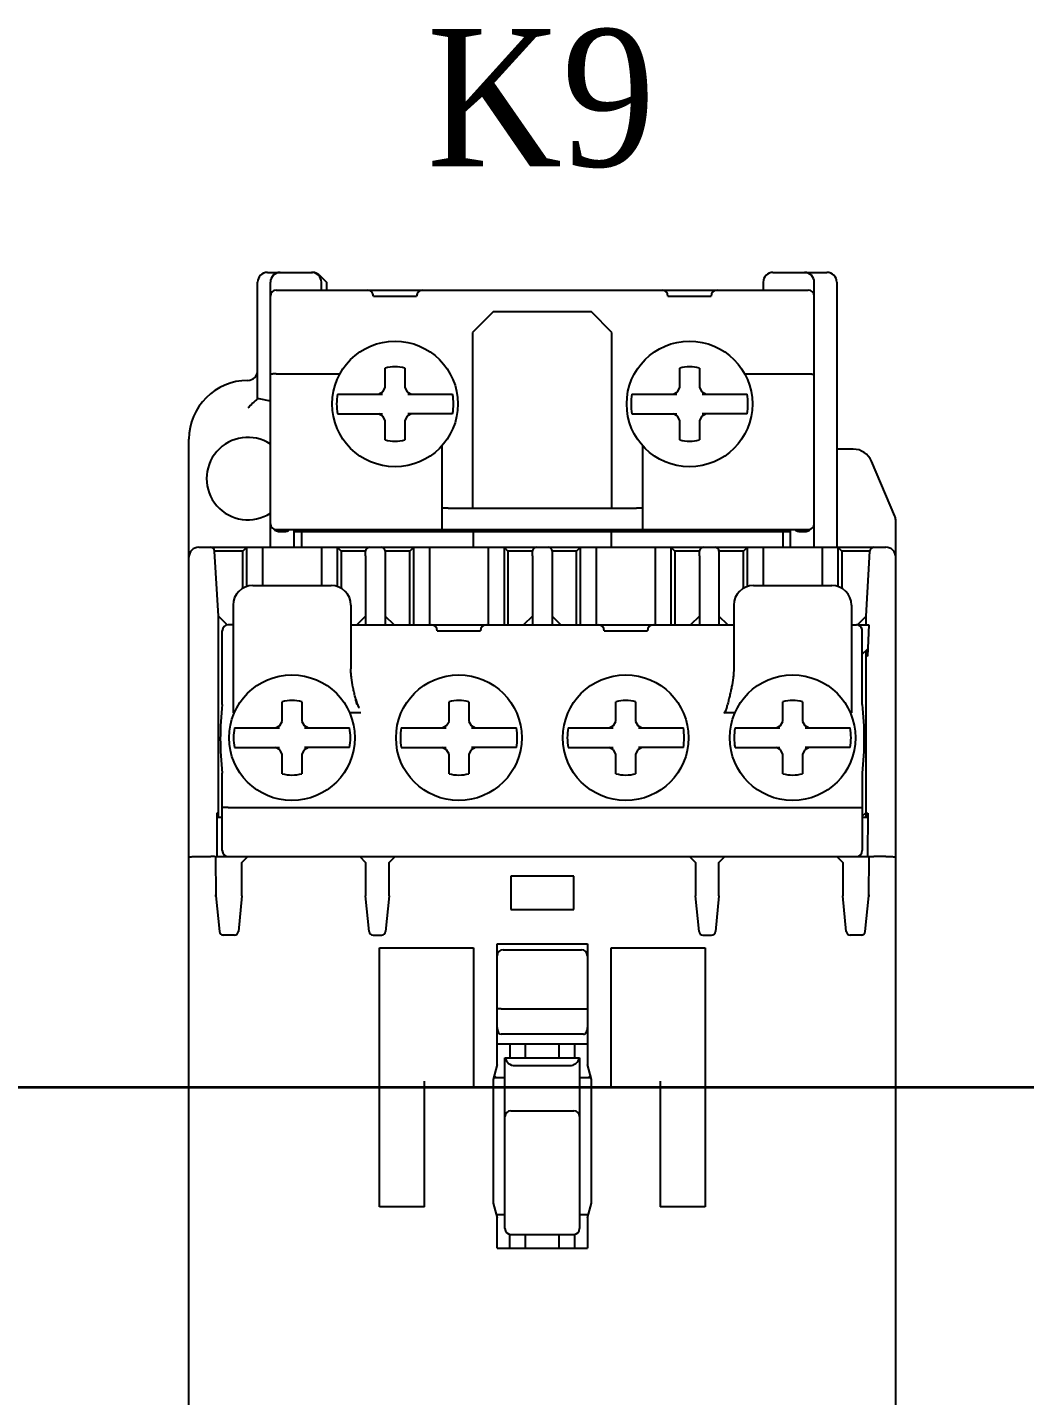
# Model space of a CAD drawing. Header units: millimetres. Extents: x 0 to 19177, y 0 to 12100.
# Drawn here: x 17360.1 to 17410.9, y 10629.2 to 10698.9 of the extents above; entities that cross this region are included whole.
import ezdxf

# ---------------------------------------------------------------- set-up
doc = ezdxf.new("R2010")
doc.units = ezdxf.units.MM
doc.header["$MEASUREMENT"] = 0
doc.layers.add('mang', color=4, linetype='Continuous')
doc.layers.add('NetDam', color=7, linetype='Continuous', lineweight=35)
doc.styles.add('HOATBF.shx', font='', dxfattribs={"width": 0.9})
doc.styles.get('HOATBF.shx').set_extended_font_data('.VnAvant')

msp = doc.modelspace()

# ---------------------------------------------------------------- linework, layer by layer
at = {"color": 7, "linetype": 'Continuous'}
for p, q in [((17372.292, 10686.375), (17374.585, 10686.375)), ((17374.939, 10686.229), (17375.292, 10685.875)), ((17398.042, 10686.375), (17400.792, 10686.375)), ((17371.792, 10679.944), (17371.792, 10685.875)), ((17372.442, 10672.375), (17372.442, 10685.875)), ((17372.742, 10685.475), (17399.842, 10685.475)), ((17375.042, 10685.475), (17375.042, 10685.875)), ((17375.292, 10685.875), (17375.292, 10685.475)), ((17397.542, 10685.875), (17397.542, 10685.475)), ((17400.142, 10672.375), (17400.142, 10685.875)), ((17401.292, 10685.875), (17401.292, 10672.375)), ((17377.692, 10685.175), (17379.892, 10685.175)), ((17392.692, 10685.175), (17394.892, 10685.175)), ((17383.792, 10684.375), (17382.742, 10683.325)), ((17388.792, 10684.375), (17383.792, 10684.375)), ((17389.842, 10683.325), (17388.792, 10684.375)), ((17382.742, 10683.325), (17382.742, 10674.375)), ((17389.842, 10674.375), (17389.842, 10683.325)), ((17378.292, 10680.508), (17378.292, 10681.508)), ((17379.292, 10681.508), (17379.292, 10680.508)), ((17393.292, 10680.508), (17393.292, 10681.508)), ((17394.292, 10681.508), (17394.292, 10680.508)), ((17372.742, 10681.206), (17375.982, 10681.206)), ((17396.602, 10681.206), (17399.842, 10681.206)), ((17375.859, 10680.175), (17378.149, 10680.175)), ((17377.959, 10680.175), (17378.17, 10680.297)), ((17378.17, 10680.297), (17378.292, 10680.508)), ((17379.292, 10680.508), (17379.414, 10680.297)), ((17379.414, 10680.297), (17379.625, 10680.175)), ((17379.436, 10680.175), (17381.726, 10680.175)), ((17390.859, 10680.175), (17393.149, 10680.175)), ((17392.959, 10680.175), (17393.17, 10680.297)), ((17393.17, 10680.297), (17393.292, 10680.508)), ((17394.292, 10680.508), (17394.414, 10680.297)), ((17394.414, 10680.297), (17394.625, 10680.175)), ((17394.436, 10680.175), (17396.726, 10680.175)), ((17375.859, 10679.175), (17378.149, 10679.175)), ((17378.17, 10679.053), (17377.959, 10679.175)), ((17379.625, 10679.175), (17379.414, 10679.053)), ((17381.726, 10679.175), (17379.436, 10679.175)), ((17390.859, 10679.175), (17393.149, 10679.175)), ((17393.17, 10679.053), (17392.959, 10679.175)), ((17394.625, 10679.175), (17394.414, 10679.053)), ((17396.726, 10679.175), (17394.436, 10679.175)), ((17378.292, 10678.842), (17378.17, 10679.053)), ((17378.292, 10677.842), (17378.292, 10678.842)), ((17379.414, 10679.053), (17379.292, 10678.842)), ((17379.292, 10678.842), (17379.292, 10677.842)), ((17382.742, 10678.725), (17382.792, 10678.725)), ((17393.292, 10678.842), (17393.17, 10679.053)), ((17393.292, 10677.842), (17393.292, 10678.842)), ((17394.414, 10679.053), (17394.292, 10678.842)), ((17394.292, 10678.842), (17394.292, 10677.842)), ((17368.292, 10611.875), (17368.292, 10677.875)), ((17381.192, 10673.275), (17381.192, 10677.558)), ((17391.392, 10677.558), (17391.392, 10673.275)), ((17402.133, 10677.375), (17401.292, 10677.375)), ((17404.252, 10673.969), (17403.052, 10676.769)), ((17381.492, 10674.375), (17391.092, 10674.375)), ((17404.292, 10611.875), (17404.292, 10673.772)), ((17372.742, 10673.275), (17399.842, 10673.275)), ((17372.942, 10673.175), (17373.142, 10673.175)), ((17373.642, 10673.275), (17373.642, 10672.375)), ((17373.642, 10673.175), (17398.942, 10673.175)), ((17374.042, 10672.375), (17374.042, 10673.175)), ((17375.042, 10673.275), (17375.042, 10673.175)), ((17375.242, 10673.275), (17375.242, 10673.175)), ((17377.242, 10673.275), (17377.242, 10673.175)), ((17378.842, 10673.275), (17378.842, 10673.175)), ((17382.792, 10672.375), (17382.792, 10673.275)), ((17389.792, 10673.275), (17389.792, 10672.375)), ((17393.742, 10673.175), (17393.742, 10673.275)), ((17395.342, 10673.275), (17395.342, 10673.175)), ((17397.342, 10673.275), (17397.342, 10673.175)), ((17397.542, 10673.175), (17397.542, 10673.275)), ((17398.542, 10673.175), (17398.542, 10672.375)), ((17398.942, 10672.375), (17398.942, 10673.275)), ((17399.442, 10673.175), (17399.642, 10673.175)), ((17368.792, 10672.375), (17403.792, 10672.375)), ((17371.042, 10672.175), (17371.242, 10672.375)), ((17371.242, 10670.377), (17371.242, 10672.375)), ((17372.042, 10672.375), (17372.042, 10670.425)), ((17375.042, 10672.375), (17375.042, 10670.425)), ((17375.842, 10672.375), (17375.842, 10670.377)), ((17375.842, 10672.375), (17376.042, 10672.175)), ((17379.542, 10672.175), (17379.742, 10672.375)), ((17379.742, 10668.425), (17379.742, 10672.375)), ((17380.542, 10672.375), (17380.542, 10668.425)), ((17383.542, 10672.375), (17383.542, 10668.425)), ((17384.342, 10672.375), (17384.342, 10668.425)), ((17384.342, 10672.375), (17384.542, 10672.175)), ((17388.042, 10672.175), (17388.242, 10672.375)), ((17388.242, 10668.425), (17388.242, 10672.375)), ((17389.042, 10672.375), (17389.042, 10668.425)), ((17392.042, 10672.375), (17392.042, 10668.425)), ((17392.842, 10672.375), (17392.842, 10668.425)), ((17392.842, 10672.375), (17393.042, 10672.175)), ((17396.542, 10672.175), (17396.742, 10672.375)), ((17396.742, 10670.377), (17396.742, 10672.375)), ((17397.542, 10672.375), (17397.542, 10670.425)), ((17400.542, 10672.375), (17400.542, 10670.425)), ((17401.342, 10672.375), (17401.342, 10670.377)), ((17401.342, 10672.375), (17401.542, 10672.175)), ((17369.792, 10668.875), (17369.603, 10672.186)), ((17371.042, 10672.175), (17369.604, 10672.175)), ((17371.042, 10670.291), (17371.042, 10672.175)), ((17376.042, 10672.175), (17376.042, 10670.291)), ((17377.292, 10672.175), (17376.042, 10672.175)), ((17377.292, 10671.938), (17377.292, 10672.175)), ((17377.292, 10671.935), (17377.292, 10668.425)), ((17378.292, 10672.175), (17378.292, 10671.938)), ((17379.542, 10672.175), (17378.292, 10672.175)), ((17378.292, 10671.935), (17378.292, 10668.425)), ((17379.542, 10668.425), (17379.542, 10672.175)), ((17384.542, 10672.175), (17384.542, 10668.425)), ((17385.792, 10672.175), (17384.542, 10672.175)), ((17385.792, 10671.938), (17385.792, 10672.175)), ((17385.792, 10671.935), (17385.792, 10668.425)), ((17386.792, 10672.175), (17386.792, 10671.938)), ((17388.042, 10672.175), (17386.792, 10672.175)), ((17386.792, 10671.935), (17386.792, 10668.425)), ((17388.042, 10668.425), (17388.042, 10672.175)), ((17393.042, 10672.175), (17393.042, 10668.425)), ((17394.292, 10672.175), (17393.042, 10672.175)), ((17394.292, 10671.938), (17394.292, 10672.175)), ((17394.292, 10671.935), (17394.292, 10668.425)), ((17395.292, 10672.175), (17395.292, 10671.938)), ((17396.542, 10672.175), (17395.292, 10672.175)), ((17395.292, 10671.935), (17395.292, 10668.425)), ((17396.542, 10670.291), (17396.542, 10672.175)), ((17401.542, 10672.175), (17401.542, 10670.291)), ((17402.981, 10672.175), (17401.542, 10672.175)), ((17402.792, 10668.875), (17402.982, 10672.186)), ((17371.542, 10670.425), (17375.542, 10670.425)), ((17397.042, 10670.425), (17401.042, 10670.425)), ((17370.542, 10669.425), (17370.542, 10663.942)), ((17376.542, 10669.425), (17376.542, 10666.179)), ((17396.042, 10669.425), (17396.042, 10666.179)), ((17402.042, 10669.425), (17402.042, 10663.942)), ((17369.792, 10658.625), (17369.792, 10668.875)), ((17370.246, 10668.421), (17369.792, 10668.875)), ((17377.292, 10668.875), (17376.842, 10668.425)), ((17378.742, 10668.425), (17378.292, 10668.875)), ((17385.792, 10668.875), (17385.342, 10668.425)), ((17387.242, 10668.425), (17386.792, 10668.875)), ((17394.292, 10668.875), (17393.842, 10668.425)), ((17395.742, 10668.425), (17395.292, 10668.875)), ((17402.792, 10668.875), (17402.342, 10668.425)), ((17402.792, 10668.425), (17402.792, 10668.875)), ((17369.992, 10664.375), (17369.992, 10668.125)), ((17370.542, 10668.425), (17370.292, 10668.425)), ((17376.542, 10668.425), (17396.042, 10668.425)), ((17380.942, 10668.125), (17383.142, 10668.125)), ((17389.442, 10668.125), (17391.642, 10668.125)), ((17402.042, 10668.425), (17402.292, 10668.425)), ((17402.405, 10668.425), (17402.922, 10668.425)), ((17402.592, 10664.375), (17402.592, 10668.125)), ((17402.922, 10668.425), (17402.864, 10666.825)), ((17402.592, 10666.925), (17402.878, 10667.211)), ((17402.792, 10658.625), (17402.792, 10667.125)), ((17402.793, 10666.825), (17402.804, 10667.137)), ((17402.864, 10666.825), (17402.793, 10666.825)), ((17370.542, 10663.992), (17370.626, 10663.992)), ((17373.042, 10663.508), (17373.042, 10664.508)), ((17374.042, 10664.508), (17374.042, 10663.508)), ((17377.042, 10663.942), (17376.459, 10663.942)), ((17381.542, 10663.508), (17381.542, 10664.508)), ((17382.542, 10664.508), (17382.542, 10663.508)), ((17390.042, 10663.508), (17390.042, 10664.508)), ((17391.042, 10664.508), (17391.042, 10663.508)), ((17396.126, 10663.942), (17395.542, 10663.942)), ((17398.542, 10663.508), (17398.542, 10664.508)), ((17399.542, 10664.508), (17399.542, 10663.508)), ((17401.959, 10663.992), (17402.042, 10663.992)), ((17370.609, 10663.175), (17372.899, 10663.175)), ((17372.709, 10663.175), (17372.92, 10663.297)), ((17372.92, 10663.297), (17373.042, 10663.508)), ((17374.042, 10663.508), (17374.164, 10663.297)), ((17374.164, 10663.297), (17374.375, 10663.175)), ((17374.186, 10663.175), (17376.476, 10663.175)), ((17379.109, 10663.175), (17381.399, 10663.175)), ((17381.209, 10663.175), (17381.42, 10663.297)), ((17381.42, 10663.297), (17381.542, 10663.508)), ((17382.542, 10663.508), (17382.664, 10663.297)), ((17382.664, 10663.297), (17382.875, 10663.175)), ((17382.686, 10663.175), (17384.976, 10663.175)), ((17387.609, 10663.175), (17389.899, 10663.175)), ((17389.709, 10663.175), (17389.92, 10663.297)), ((17389.92, 10663.297), (17390.042, 10663.508)), ((17391.042, 10663.508), (17391.164, 10663.297)), ((17391.164, 10663.297), (17391.375, 10663.175)), ((17391.186, 10663.175), (17393.476, 10663.175)), ((17396.109, 10663.175), (17398.399, 10663.175)), ((17398.209, 10663.175), (17398.42, 10663.297)), ((17398.42, 10663.297), (17398.542, 10663.508)), ((17399.542, 10663.508), (17399.664, 10663.297)), ((17399.664, 10663.297), (17399.875, 10663.175)), ((17399.686, 10663.175), (17401.976, 10663.175)), ((17370.609, 10662.175), (17372.899, 10662.175)), ((17372.92, 10662.053), (17372.709, 10662.175)), ((17373.042, 10661.842), (17372.92, 10662.053)), ((17373.042, 10660.842), (17373.042, 10661.842)), ((17374.164, 10662.053), (17374.042, 10661.842)), ((17374.042, 10661.842), (17374.042, 10660.842)), ((17374.375, 10662.175), (17374.164, 10662.053)), ((17376.476, 10662.175), (17374.186, 10662.175)), ((17379.109, 10662.175), (17381.399, 10662.175)), ((17381.42, 10662.053), (17381.209, 10662.175)), ((17381.542, 10661.842), (17381.42, 10662.053)), ((17381.542, 10660.842), (17381.542, 10661.842)), ((17382.664, 10662.053), (17382.542, 10661.842)), ((17382.542, 10661.842), (17382.542, 10660.842)), ((17382.875, 10662.175), (17382.664, 10662.053)), ((17384.976, 10662.175), (17382.686, 10662.175)), ((17387.609, 10662.175), (17389.899, 10662.175)), ((17389.92, 10662.053), (17389.709, 10662.175)), ((17390.042, 10661.842), (17389.92, 10662.053)), ((17390.042, 10660.842), (17390.042, 10661.842)), ((17391.164, 10662.053), (17391.042, 10661.842)), ((17391.042, 10661.842), (17391.042, 10660.842)), ((17391.375, 10662.175), (17391.164, 10662.053)), ((17393.476, 10662.175), (17391.186, 10662.175)), ((17396.109, 10662.175), (17398.399, 10662.175)), ((17398.42, 10662.053), (17398.209, 10662.175)), ((17398.542, 10661.842), (17398.42, 10662.053)), ((17398.542, 10660.842), (17398.542, 10661.842)), ((17399.664, 10662.053), (17399.542, 10661.842)), ((17399.542, 10661.842), (17399.542, 10660.842)), ((17399.875, 10662.175), (17399.664, 10662.053)), ((17401.976, 10662.175), (17399.686, 10662.175)), ((17369.992, 10656.925), (17369.992, 10660.875)), ((17402.592, 10660.875), (17402.592, 10656.925)), ((17370.292, 10659.125), (17402.292, 10659.125)), ((17369.709, 10658.825), (17369.72, 10656.625)), ((17369.792, 10658.825), (17369.709, 10658.825)), ((17369.71, 10658.625), (17369.992, 10658.625)), ((17402.592, 10658.675), (17402.792, 10658.875)), ((17402.592, 10658.625), (17402.874, 10658.625)), ((17402.792, 10658.825), (17402.875, 10658.825)), ((17402.875, 10658.825), (17402.864, 10656.625)), ((17368.792, 10656.625), (17369.403, 10656.625)), ((17369.649, 10656.625), (17369.659, 10654.625)), ((17369.649, 10656.625), (17402.935, 10656.625)), ((17370.992, 10656.325), (17371.292, 10656.625)), ((17370.992, 10654.625), (17370.992, 10656.325)), ((17376.992, 10656.625), (17377.292, 10656.325)), ((17377.292, 10656.325), (17377.292, 10654.625)), ((17378.492, 10656.325), (17378.792, 10656.625)), ((17378.492, 10654.625), (17378.492, 10656.325)), ((17393.792, 10656.625), (17394.092, 10656.325)), ((17394.092, 10656.325), (17394.092, 10654.625)), ((17395.292, 10656.325), (17395.592, 10656.625)), ((17395.292, 10654.625), (17395.292, 10656.325)), ((17401.292, 10656.625), (17401.592, 10656.325)), ((17401.592, 10656.325), (17401.592, 10654.625)), ((17402.925, 10654.625), (17402.935, 10656.625)), ((17403.792, 10656.625), (17403.181, 10656.625)), ((17384.692, 10655.625), (17384.692, 10653.925)), ((17387.892, 10655.625), (17384.692, 10655.625)), ((17387.892, 10653.925), (17387.892, 10655.625)), ((17369.659, 10654.625), (17369.613, 10654.625)), ((17369.659, 10654.625), (17369.851, 10652.804)), ((17370.992, 10654.625), (17370.81, 10652.805)), ((17377.474, 10652.805), (17377.292, 10654.625)), ((17378.492, 10654.625), (17378.31, 10652.805)), ((17394.274, 10652.805), (17394.092, 10654.625)), ((17395.292, 10654.625), (17395.11, 10652.805)), ((17401.774, 10652.805), (17401.592, 10654.625)), ((17402.734, 10652.804), (17402.925, 10654.625)), ((17402.972, 10654.625), (17402.925, 10654.625)), ((17384.692, 10653.925), (17387.892, 10653.925)), ((17370.611, 10652.625), (17369.95, 10652.625)), ((17377.673, 10652.625), (17378.111, 10652.625)), ((17383.992, 10646.025), (17383.992, 10652.175)), ((17383.992, 10652.175), (17388.592, 10652.175)), ((17388.592, 10652.175), (17388.592, 10646.025)), ((17394.473, 10652.625), (17394.911, 10652.625)), ((17402.635, 10652.625), (17401.973, 10652.625)), ((17377.992, 10638.775), (17377.992, 10651.975)), ((17377.992, 10651.975), (17382.792, 10651.975)), ((17382.792, 10651.975), (17382.792, 10644.875)), ((17384.292, 10651.875), (17388.292, 10651.875)), ((17389.792, 10644.875), (17389.792, 10651.975)), ((17389.792, 10651.975), (17394.592, 10651.975)), ((17394.592, 10651.975), (17394.592, 10638.775)), ((17384.192, 10648.875), (17388.392, 10648.875)), ((17388.392, 10647.575), (17384.192, 10647.575)), ((17388.592, 10647.075), (17383.992, 10647.075)), ((17384.642, 10647.075), (17384.642, 10646.375)), ((17385.442, 10646.375), (17385.442, 10647.075)), ((17387.142, 10647.075), (17387.142, 10646.375)), ((17387.942, 10646.375), (17387.942, 10647.075)), ((17383.992, 10646.025), (17383.792, 10645.275)), ((17384.392, 10637.675), (17384.392, 10646.375)), ((17384.392, 10646.375), (17388.192, 10646.375)), ((17384.892, 10645.975), (17387.692, 10645.975)), ((17388.192, 10646.375), (17388.192, 10637.675)), ((17388.792, 10645.275), (17388.592, 10646.025)), ((17380.292, 10638.775), (17380.292, 10645.175)), ((17383.792, 10645.275), (17383.792, 10638.975)), ((17383.819, 10645.375), (17384.342, 10645.375)), ((17383.842, 10645.462), (17383.842, 10645.375)), ((17383.942, 10645.375), (17383.845, 10645.472)), ((17388.242, 10645.375), (17388.766, 10645.375)), ((17388.642, 10645.375), (17388.74, 10645.472)), ((17388.742, 10645.462), (17388.742, 10645.375)), ((17388.792, 10638.975), (17388.792, 10645.275)), ((17392.292, 10645.175), (17392.292, 10638.775)), ((17382.792, 10644.875), (17380.292, 10644.875)), ((17392.292, 10644.875), (17389.792, 10644.875)), ((17384.692, 10643.675), (17387.892, 10643.675)), ((17380.292, 10638.775), (17377.992, 10638.775)), ((17383.792, 10638.975), (17383.992, 10638.225)), ((17388.592, 10638.225), (17388.792, 10638.975)), ((17394.592, 10638.775), (17392.292, 10638.775)), ((17384.342, 10638.375), (17383.952, 10638.375)), ((17383.992, 10636.675), (17383.992, 10638.225)), ((17388.632, 10638.375), (17388.242, 10638.375)), ((17388.592, 10638.225), (17388.592, 10636.675)), ((17384.642, 10636.675), (17384.642, 10637.379)), ((17384.642, 10637.375), (17387.942, 10637.375)), ((17385.442, 10636.675), (17385.442, 10637.375)), ((17387.142, 10637.375), (17387.142, 10636.675)), ((17387.942, 10636.675), (17387.942, 10637.379)), ((17383.992, 10636.675), (17388.592, 10636.675))]:
    msp.add_line(p, q, dxfattribs=at)
for centre in [(17378.792, 10679.675), (17393.792, 10679.675), (17373.542, 10662.675), (17382.042, 10662.675), (17390.542, 10662.675), (17399.042, 10662.675)]:
    msp.add_circle(centre, 3.2, dxfattribs=at)
for centre, radius, start, end in [((17372.292, 10685.875), 0.5, 90, 180), ((17372.942, 10685.875), 0.5, 90, 180), ((17374.542, 10685.875), 0.5, 0, 90), ((17374.585, 10685.875), 0.5, 45, 90), ((17398.042, 10685.875), 0.5, 90, 180), ((17399.642, 10685.875), 0.5, 0, 90), ((17400.792, 10685.875), 0.5, 0, 90), ((17372.742, 10685.175), 0.3, 90, 180), ((17377.392, 10685.175), 0.3, 0, 90), ((17380.192, 10685.175), 0.3, 90, 180), ((17392.392, 10685.175), 0.3, 0, 90), ((17395.192, 10685.175), 0.3, 90, 180), ((17399.842, 10685.175), 0.3, 0, 90), ((17371.292, 10681.375), 0.5, 270, 359.99999), ((17378.792, 10679.675), 1.9, 74.74248, 105.25752), ((17393.792, 10679.675), 1.9, 74.74248, 105.25752), ((17371.292, 10677.875), 3, 90, 180), ((17379.304, 10671.442), 11.345, 131.45988, 134.92389), ((17371.292, 10675.875), 4.1, 73.70876, 82.99527), ((17378.792, 10679.675), 2.976, 170.32743, 189.67257), ((17378.792, 10679.675), 2.976, 350.32743, 9.67257), ((17393.792, 10679.675), 2.976, 170.32743, 189.67257), ((17393.792, 10679.675), 2.976, 350.32743, 9.67257), ((17371.292, 10675.875), 2.1, 56.76499, 303.23501), ((17378.792, 10679.675), 1.9, 254.74248, 285.25752), ((17393.792, 10679.675), 1.9, 254.74248, 285.25752), ((17402.133, 10676.375), 1, 23.19859, 90), ((17403.792, 10673.772), 0.5, 0, 23.19859), ((17372.742, 10673.575), 0.3, 180, 270), ((17372.942, 10673.675), 0.5, 226.6856, 270), ((17373.142, 10673.675), 0.5, 270, 306.7506), ((17378.842, 10673.675), 0.5, 270, 306.82949), ((17393.742, 10673.675), 0.5, 233.17025, 270), ((17399.442, 10673.675), 0.5, 233.2494, 270), ((17399.642, 10673.675), 0.5, 270, 313.3144), ((17399.842, 10673.575), 0.3, 270, 0), ((17368.792, 10671.875), 0.5, 90, 180), ((17369.403, 10672.175), 0.2, 3.27049, 90), ((17377.492, 10672.175), 0.2, 90, 180), ((17378.092, 10672.175), 0.2, 0, 90), ((17385.992, 10672.175), 0.2, 90, 180), ((17386.592, 10672.175), 0.2, 0, 90), ((17394.492, 10672.175), 0.2, 90, 180), ((17395.092, 10672.175), 0.2, 0, 90), ((17403.181, 10672.175), 0.2, 90.00002, 176.72951), ((17403.792, 10671.875), 0.5, 0, 90), ((17377.483, 10671.935), 0.19, 178.95677, 180.0273), ((17378.102, 10671.935), 0.19, 359.9727, 1.04323), ((17385.983, 10671.935), 0.19, 178.95677, 180.0273), ((17386.602, 10671.935), 0.19, 359.9727, 1.04323), ((17394.483, 10671.935), 0.19, 178.95677, 180.0273), ((17395.102, 10671.935), 0.19, 359.9727, 1.04323), ((17371.542, 10669.425), 1, 90, 180), ((17375.542, 10669.425), 1, 0, 90), ((17397.042, 10669.425), 1, 90, 180), ((17401.042, 10669.425), 1, 0, 90), ((17370.292, 10668.125), 0.3, 90, 180), ((17380.642, 10668.125), 0.3, 0, 90), ((17383.442, 10668.125), 0.3, 90, 180), ((17389.142, 10668.125), 0.3, 0, 90), ((17391.942, 10668.125), 0.3, 90, 180), ((17402.3, 10668.145), 0.278, 67.91859, 91.63944), ((17402.292, 10668.125), 0.3, 0, 67.96842), ((17373.542, 10662.675), 1.9, 74.74248, 105.25752), ((17382.042, 10662.675), 1.9, 74.74248, 105.25752), ((17390.542, 10662.675), 1.9, 74.74248, 105.25752), ((17399.042, 10662.675), 1.9, 74.74248, 105.25752), ((17385.255, 10662.625), 15.363, 173.45849, 186.54097), ((17387.33, 10662.625), 15.363, 353.45903, 6.54151), ((17373.542, 10662.675), 2.976, 170.32743, 189.67257), ((17373.542, 10662.675), 2.976, 350.32743, 9.67257), ((17382.042, 10662.675), 2.976, 170.32743, 189.67257), ((17382.042, 10662.675), 2.976, 350.32743, 9.67257), ((17390.542, 10662.675), 2.976, 170.32743, 189.67257), ((17390.542, 10662.675), 2.976, 350.32743, 9.67257), ((17399.042, 10662.675), 2.976, 170.32743, 189.67257), ((17399.042, 10662.675), 2.976, 350.32743, 9.67257), ((17373.542, 10662.675), 1.9, 254.74248, 285.25752), ((17382.042, 10662.675), 1.9, 254.74248, 285.25752), ((17390.542, 10662.675), 1.9, 254.74248, 285.25752), ((17399.042, 10662.675), 1.9, 254.74248, 285.25752), ((17370.292, 10656.925), 0.3, 180, 270), ((17402.292, 10656.925), 0.3, 270, 0), ((17370.611, 10652.825), 0.2, 270, 354.28941), ((17377.673, 10652.825), 0.2, 185.71059, 270), ((17378.111, 10652.825), 0.2, 270, 354.28941), ((17394.473, 10652.825), 0.2, 185.71059, 270), ((17394.911, 10652.825), 0.2, 270, 354.28941), ((17401.973, 10652.825), 0.2, 185.71059, 270), ((17384.292, 10651.575), 0.3, 90, 180), ((17388.292, 10651.575), 0.3, 0, 90), ((17384.342, 10645.675), 0.3, 269.99991, 279.58965), ((17388.242, 10645.675), 0.3, 260.41101, 270.00008), ((17384.692, 10643.375), 0.3, 90, 180), ((17387.892, 10643.375), 0.3, 0, 90), ((17384.342, 10638.075), 0.3, 80.41101, 90.00008), ((17388.242, 10638.075), 0.3, 89.99991, 99.60256), ((17384.692, 10637.675), 0.3, 180, 270), ((17387.892, 10637.675), 0.3, 270, 0)]:
    msp.add_arc(centre, radius, start, end, dxfattribs=at)
for centre, major_axis, ratio, start_param, end_param in [((17402.405, 10666.425), (2.8, 0), 0.714286, 1.570796, 1.610998), ((17377.042, 10669.679), (0.059, 5.467), 0.091445, -3.52854, -3.141593), ((17395.542, 10669.679), (0, 5.737), 0.087156, -3.141593, -2.754645), ((17370.05, 10652.825), (0.2, 0), 0.998384, 3.246183, 4.712389), ((17402.535, 10652.825), (-0.2, 0), 0.998384, 7.853982, 9.320187), ((17384.192, 10647.908), (0, 0.333), 0.6, -4.712389, -3.141593), ((17388.392, 10647.908), (0, 0.333), 0.6, -3.141593, -1.570796), ((17384.892, 10646.475), (0.5, 0), 1, -2.940235, -1.570796), ((17387.692, 10646.475), (0.5, 0), 1, -1.570796, -0.201358)]:
    msp.add_ellipse(centre, major_axis=major_axis, ratio=ratio, start_param=start_param, end_param=end_param, dxfattribs=at)
for points, knots in [([(17372.742, 10681.206), (17372.723, 10681.206), (17372.685, 10681.205), (17372.629, 10681.205), (17372.578, 10681.203), (17372.533, 10681.201), (17372.5, 10681.199), (17372.479, 10681.197), (17372.466, 10681.195), (17372.456, 10681.194), (17372.449, 10681.192), (17372.445, 10681.191), (17372.442, 10681.189), (17372.442, 10681.188)], [0, 0, 0, 0, 0.194101, 0.380719, 0.552715, 0.703498, 0.827352, 0.87769, 0.919663, 0.952917, 0.977218, 0.992576, 1, 1, 1, 1]), ([(17399.842, 10681.206), (17399.862, 10681.206), (17399.9, 10681.205), (17399.956, 10681.205), (17400.007, 10681.203), (17400.052, 10681.201), (17400.085, 10681.199), (17400.106, 10681.197), (17400.119, 10681.195), (17400.129, 10681.194), (17400.136, 10681.192), (17400.14, 10681.191), (17400.142, 10681.189), (17400.142, 10681.188)], [0, 0, 0, 0, 0.194101, 0.380719, 0.552715, 0.703498, 0.827352, 0.87769, 0.919663, 0.952917, 0.977218, 0.992576, 1, 1, 1, 1]), ([(17381.492, 10674.375), (17381.473, 10674.375), (17381.435, 10674.375), (17381.379, 10674.374), (17381.328, 10674.372), (17381.283, 10674.37), (17381.25, 10674.368), (17381.229, 10674.366), (17381.216, 10674.364), (17381.206, 10674.363), (17381.199, 10674.361), (17381.195, 10674.36), (17381.192, 10674.358), (17381.192, 10674.357)], [0, 0, 0, 0, 0.194101, 0.380719, 0.552715, 0.703498, 0.827352, 0.87769, 0.919663, 0.952917, 0.977218, 0.992576, 1, 1, 1, 1]), ([(17391.392, 10674.357), (17391.392, 10674.358), (17391.39, 10674.36), (17391.386, 10674.361), (17391.379, 10674.363), (17391.369, 10674.364), (17391.356, 10674.366), (17391.335, 10674.368), (17391.302, 10674.37), (17391.257, 10674.372), (17391.206, 10674.374), (17391.15, 10674.375), (17391.112, 10674.375), (17391.092, 10674.375)], [0, 0, 0, 0, 0.007424, 0.022782, 0.047083, 0.080337, 0.12231, 0.172648, 0.296502, 0.447285, 0.619281, 0.805899, 1, 1, 1, 1]), ([(17376.854, 10664.366), (17376.838, 10664.441), (17376.803, 10664.591), (17376.748, 10664.815), (17376.695, 10665.039), (17376.63, 10665.34), (17376.579, 10665.643), (17376.548, 10665.949), (17376.542, 10666.102), (17376.542, 10666.179)], [0, 0, 0, 0, 0.125, 0.250008, 0.375007, 0.500012, 0.749983, 0.874994, 1, 1, 1, 1]), ([(17396.042, 10666.179), (17396.042, 10666.102), (17396.036, 10665.949), (17396.006, 10665.643), (17395.954, 10665.34), (17395.89, 10665.039), (17395.837, 10664.815), (17395.782, 10664.591), (17395.747, 10664.441), (17395.731, 10664.366)], [0, 0, 0, 0, 0.125006, 0.250017, 0.499988, 0.624993, 0.749992, 0.875, 1, 1, 1, 1]), ([(17402.592, 10664.375), (17402.592, 10664.376), (17402.591, 10664.378), (17402.589, 10664.379), (17402.587, 10664.38)], [0, 0, 0, 0, 0.389095, 1, 1, 1, 1]), ([(17370.292, 10659.125), (17370.273, 10659.125), (17370.234, 10659.125), (17370.179, 10659.125), (17370.135, 10659.125), (17370.102, 10659.124), (17370.081, 10659.124), (17370.061, 10659.124), (17370.044, 10659.124), (17370.029, 10659.123), (17370.018, 10659.123), (17370.01, 10659.123), (17370.005, 10659.123), (17370.002, 10659.123), (17369.998, 10659.123), (17369.996, 10659.123), (17369.994, 10659.122), (17369.993, 10659.122), (17369.992, 10659.122), (17369.992, 10659.122)], [0, 0, 0, 0, 0.195342, 0.383101, 0.556044, 0.634844, 0.707507, 0.773336, 0.831705, 0.882061, 0.923926, 0.94155, 0.956909, 0.969969, 0.9807, 0.989079, 0.995084, 0.998713, 1, 1, 1, 1]), ([(17402.292, 10659.125), (17402.312, 10659.125), (17402.35, 10659.125), (17402.406, 10659.125), (17402.45, 10659.125), (17402.482, 10659.124), (17402.504, 10659.124), (17402.524, 10659.124), (17402.541, 10659.124), (17402.556, 10659.123), (17402.567, 10659.123), (17402.575, 10659.123), (17402.579, 10659.123), (17402.583, 10659.123), (17402.586, 10659.123), (17402.589, 10659.123), (17402.591, 10659.122), (17402.592, 10659.122), (17402.592, 10659.122), (17402.592, 10659.122)], [0, 0, 0, 0, 0.195342, 0.383101, 0.556044, 0.634844, 0.707507, 0.773336, 0.831705, 0.882061, 0.923926, 0.94155, 0.956909, 0.969969, 0.9807, 0.989079, 0.995084, 0.998713, 1, 1, 1, 1]), ([(17368.292, 10656.603), (17368.292, 10656.604), (17368.293, 10656.605), (17368.296, 10656.606), (17368.303, 10656.608), (17368.315, 10656.61), (17368.332, 10656.612), (17368.353, 10656.614), (17368.378, 10656.615), (17368.407, 10656.617), (17368.453, 10656.619), (17368.518, 10656.622), (17368.603, 10656.623), (17368.696, 10656.625), (17368.76, 10656.625), (17368.792, 10656.625)], [0, 0, 0, 0, 0.002447, 0.006624, 0.021566, 0.04566, 0.078817, 0.120769, 0.171139, 0.229457, 0.295173, 0.446233, 0.618555, 0.805535, 1, 1, 1, 1]), ([(17369.603, 10656.617), (17369.603, 10656.618), (17369.601, 10656.618), (17369.597, 10656.619), (17369.591, 10656.62), (17369.584, 10656.62), (17369.576, 10656.621), (17369.561, 10656.622), (17369.539, 10656.623), (17369.51, 10656.624), (17369.476, 10656.625), (17369.441, 10656.625), (17369.416, 10656.625), (17369.403, 10656.625)], [0, 0, 0, 0, 0.010653, 0.029747, 0.057354, 0.093302, 0.137301, 0.188976, 0.313489, 0.46246, 0.630608, 0.811939, 1, 1, 1, 1]), ([(17402.982, 10656.617), (17402.982, 10656.618), (17402.984, 10656.618), (17402.988, 10656.619), (17402.993, 10656.62), (17403, 10656.62), (17403.009, 10656.621), (17403.024, 10656.622), (17403.046, 10656.623), (17403.075, 10656.624), (17403.108, 10656.625), (17403.144, 10656.625), (17403.169, 10656.625), (17403.181, 10656.625)], [0, 0, 0, 0, 0.010653, 0.029747, 0.057353, 0.093299, 0.137297, 0.18897, 0.313478, 0.462446, 0.630594, 0.811929, 1, 1, 1, 1]), ([(17403.792, 10656.625), (17403.825, 10656.625), (17403.889, 10656.625), (17403.981, 10656.623), (17404.067, 10656.622), (17404.132, 10656.619), (17404.178, 10656.617), (17404.207, 10656.615), (17404.232, 10656.614), (17404.253, 10656.612), (17404.269, 10656.61), (17404.281, 10656.608), (17404.288, 10656.606), (17404.292, 10656.605), (17404.292, 10656.604), (17404.292, 10656.603)], [0, 0, 0, 0, 0.194465, 0.381445, 0.553767, 0.704827, 0.770543, 0.828861, 0.879231, 0.921183, 0.95434, 0.978434, 0.993376, 0.997553, 1, 1, 1, 1]), ([(17384.192, 10648.875), (17384.179, 10648.875), (17384.154, 10648.875), (17384.117, 10648.874), (17384.083, 10648.872), (17384.053, 10648.87), (17384.028, 10648.868), (17384.01, 10648.865), (17383.999, 10648.863), (17383.994, 10648.861), (17383.992, 10648.859), (17383.992, 10648.858)], [0, 0, 0, 0, 0.193279, 0.3791, 0.550354, 0.700519, 0.823977, 0.916257, 0.974429, 0.99069, 1, 1, 1, 1]), ([(17388.392, 10648.875), (17388.405, 10648.875), (17388.431, 10648.875), (17388.468, 10648.874), (17388.502, 10648.872), (17388.532, 10648.87), (17388.557, 10648.868), (17388.575, 10648.865), (17388.586, 10648.863), (17388.591, 10648.861), (17388.592, 10648.859), (17388.592, 10648.858)], [0, 0, 0, 0, 0.193279, 0.3791, 0.550354, 0.700519, 0.823977, 0.916257, 0.974429, 0.99069, 1, 1, 1, 1])]:
    msp.add_open_spline(points, degree=3, knots=knots, dxfattribs=at)
at = {"layer": 'NetDam', "color": 0}
msp.add_line((16945.092, 10644.875), (17575.092, 10644.875), dxfattribs=at)

# ---------------------------------------------------------------- texts
at = {"layer": 'mang', "color": 0, "insert": (17380.414, 10698.78), "char_height": 7, "width": 21.32394, "attachment_point": 1, "style": 'HOATBF.shx'}
msp.add_mtext('{\\fTimes New Roman|b0|i0|c0|p18;\\C1;K9}', dxfattribs=at)

doc.saveas('drawing.dxf')
